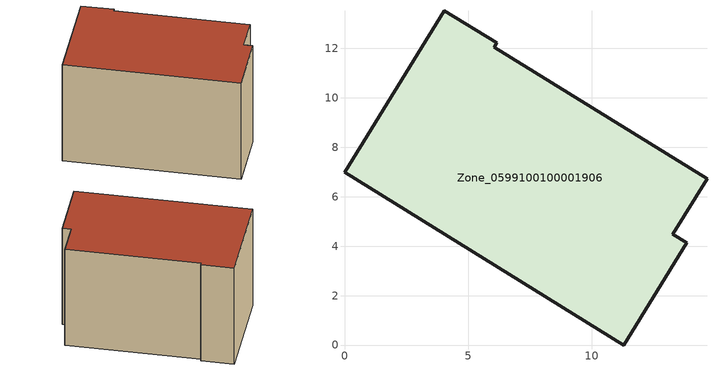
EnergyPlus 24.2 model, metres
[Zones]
Zone_0599100100001906
 floor ground (C_G): 0,6.98 4.03,13.52 6.16,12.23 6.06,12.06 14.66,6.73 13.28,4.48 13.84,4.14 11.3,0 z1.65
 wall outside (C_F): 11.3,0 13.84,4.14 13.28,4.48 14.66,6.73 6.06,12.06 6.16,12.23 4.03,13.52 0,6.98 11.3,0 z1.65:10.19
 roof outside (C_R): 4.03,13.52 0,6.98 11.3,0 13.84,4.14 13.28,4.48 14.66,6.73 6.06,12.06 6.16,12.23 z10.19
[BUILDING]
Pand.0599100100001906: North Axis=0; Terrain=City; Loads Convergence Tolerance Value=0.04; Temperature Convergence Tolerance Value=0.4; Solar Distribution=FullExterior; Maximum Number of Warmup Days=25; Minimum Number of Warmup Days=1
[Site:Location]
Rotterdam.The.Hague.AP_ZH_NLD Design_Conditions: Latitude=51.96; Longitude=4.45; Time Zone=1; Elevation=-4.5
[SITE:GROUNDTEMPERATURE:BUILDINGSURFACE]
18, 18, 18, 18, 18, 18, 18, 18, 18, 18, 18, 18
[MATERIAL] Thermal Absorptance=0.9; Solar Absorptance=0.7; Visible Absorptance=0.7
Name | Roughness | Thickness | Conductivity | Density | Specific Heat
G.TI.2006-2014 | MediumSmooth | 0.15 | 0.06 | 540 | 1210
F.TI.2006-2014 | Rough | 0.3 | 0.12 | 1920 | 840
R.TI.2006-2014 | MediumRough | 0.2 | 0.08 | 1500 | 1000
[CONSTRUCTION]
C_G: G.TI.2006-2014
C_F: F.TI.2006-2014
C_R: R.TI.2006-2014
[ZONE]
Zone_0599100100001906: Type=1; Multiplier=1; Ceiling Height=Autocalculate; Volume=Autocalculate; Floor Area=autocalculate; Part of Total Floor Area=Yes
[ZONEINFILTRATION:DESIGNFLOWRATE]
Infil_Zone_0599100100001906: Zone or ZoneList or Space or SpaceList=Zone_0599100100001906; Schedule=AlwaysOn; Design Flow Rate Calculation Method=Flow/Area; Flow Rate per Floor Area=0.0015; Constant Term Coefficient=1; Temperature Term Coefficient=0; Velocity Term Coefficient=0; Velocity Squared Term Coefficient=0
[HVACTEMPLATE:ZONE:IDEALLOADSAIRSYSTEM]
Zone_0599100100001906: Maximum Heating Supply Air Temperature=50; Minimum Cooling Supply Air Temperature=13; Maximum Heating Supply Air Humidity Ratio=0.0156; Minimum Cooling Supply Air Humidity Ratio=0.0077; Heating Limit=NoLimit; Cooling Limit=NoLimit; Dehumidification Control Type=ConstantSensibleHeatRatio; Cooling Sensible Heat Ratio=0.7; Dehumidification Setpoint=60; Humidification Control Type=None; Humidification Setpoint=30; Outdoor Air Method=None; Outdoor Air Flow Rate per Person=0.00944; Outdoor Air Flow Rate per Zone Floor Area=0; Outdoor Air Flow Rate per Zone=0; Demand Controlled Ventilation Type=None; Outdoor Air Economizer Type=NoEconomizer; Heat Recovery Type=None; Sensible Heat Recovery Effectiveness=0.7; Latent Heat Recovery Effectiveness=0.65
[ZONECONTROL:THERMOSTAT]
ThermostatControl_Zone_0599100100001906: Zone or ZoneList=Zone_0599100100001906; Control Type Schedule=DualSetpointControlType; Control 1=Thermostat_Zone_0599100100001906; Temperature Difference Between Cutout And Setpoint=0
[THERMOSTATSETPOINT:DUALSETPOINT]
Thermostat_Zone_0599100100001906: Heating Setpoint Temperature Schedule=HeatingSetpoint_Zone_0599100100001906; Cooling Setpoint Temperature Schedule=CoolingSetpoint_Zone_0599100100001906
[SCHEDULE:COMPACT]
HeatingSetpoint_Zone_0599100100001906: Through: 12/31, For: AllDays, Until: 24:00, 21
CoolingSetpoint_Zone_0599100100001906: Through: 12/31, For: AllDays, Until: 24:00, 24
DualSetpointControlType: Through: 12/31, For: AllDays, Until: 24:00, 4
AlwaysOn: Through: 12/31, For: AllDays, Until: 24:00, 1
